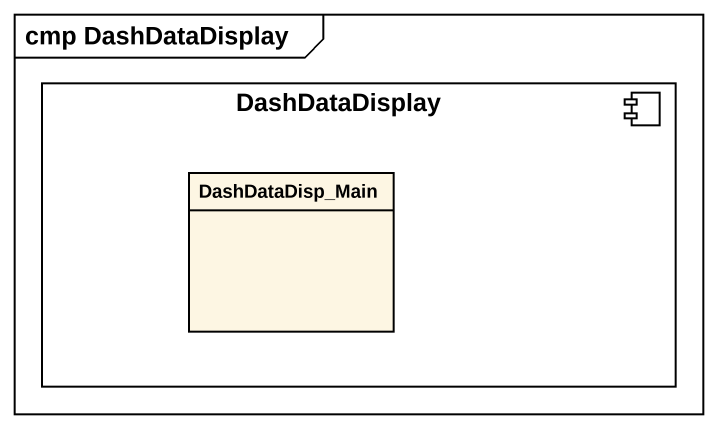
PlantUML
@startuml
mainframe cmp DashDataDisplay
hide circle
hide empty members
component DashDataDisplay {
  class DashDataDisp_Main
}
@enduml
